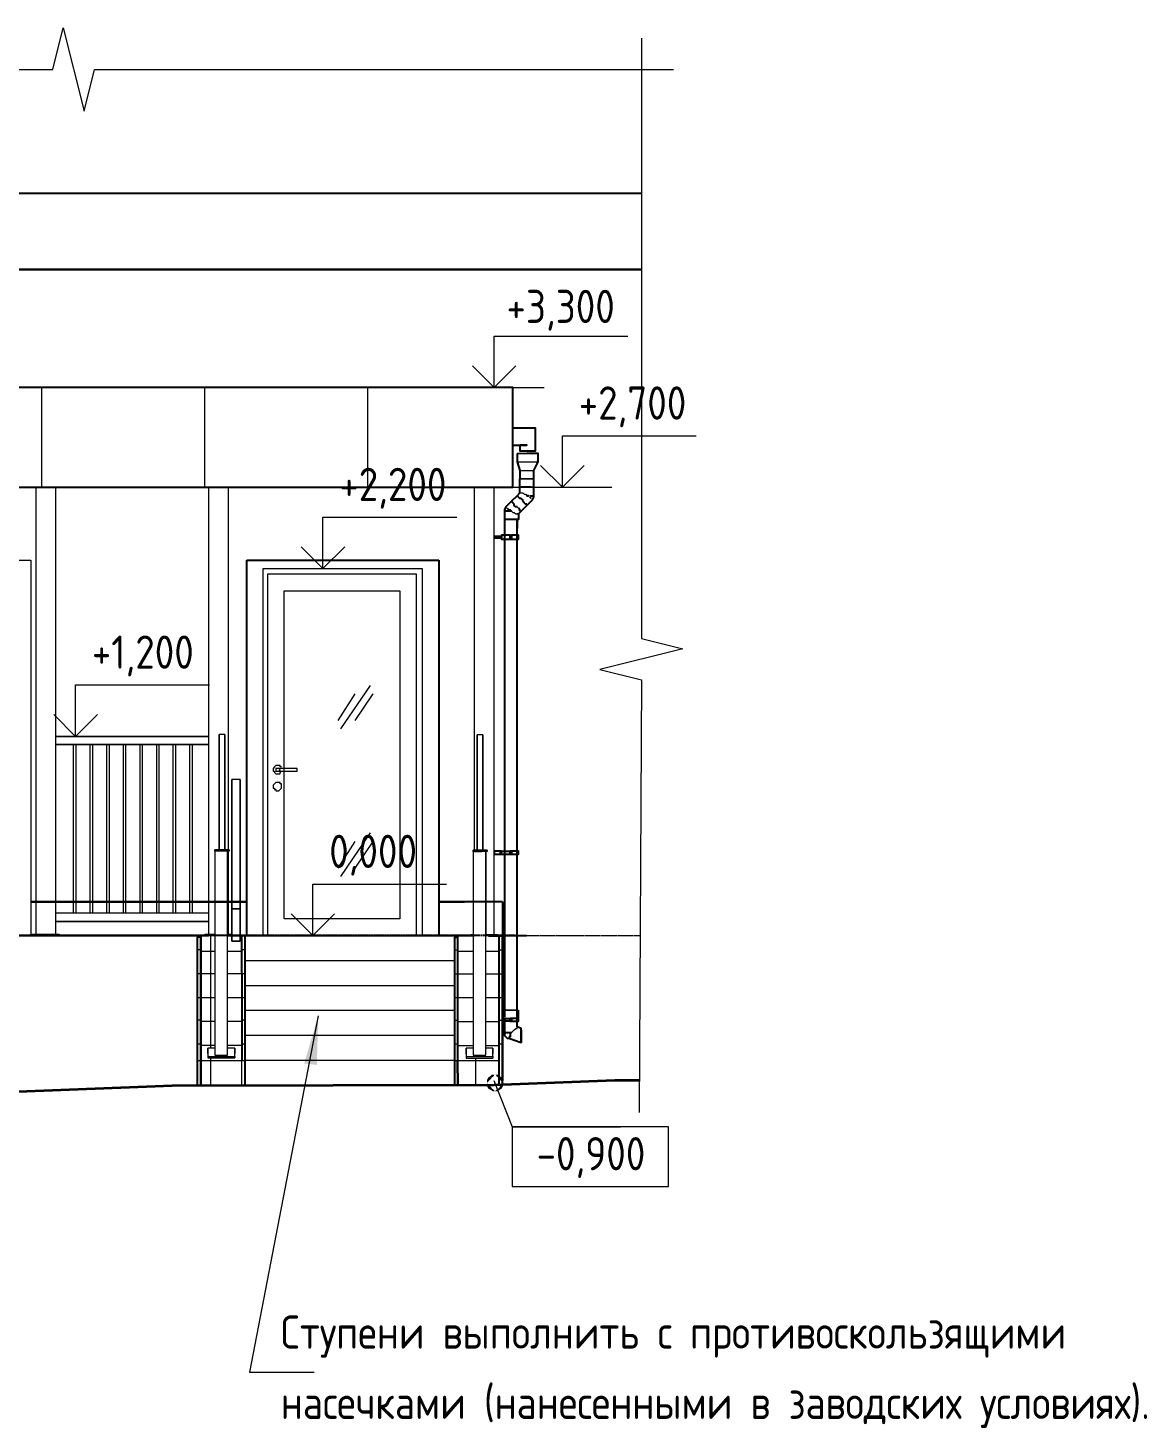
# Model space of a CAD drawing. Header units: millimetres. Extents: x 504091 to 2165846, y 135022 to 442887.
# Drawn here: x 894449 to 901186, y 312610 to 321042 of the extents above; entities that cross this region are included whole.
import ezdxf

# ---------------------------------------------------------------- set-up
doc = ezdxf.new("R2010")
doc.units = ezdxf.units.MM
doc.linetypes.add('PDF_IMPORT', pattern=[1, 0.8, -0.2])
doc.layers.add('+АР_Вспомогательная', color=7, linetype='Continuous', lineweight=9)
for name, color, linetype in [('PDF _PDF _Геометрия', 7, 'Continuous'), ('PDF _Аннотация', 7, 'Continuous'), ('PDF _Витраж', 7, 'Continuous'), ('PDF _Двери', 7, 'Continuous'), ('PDF _Текст', 7, 'Continuous')]:
    doc.layers.add(name, color=color, linetype=linetype)
doc.layers.add('PDF _PDF _Сплошная заливка', color=7, linetype='Continuous', true_color=0xb4bbbe)
doc.layers.add('PDF _Ограждение', color=7, linetype='Continuous', true_color=0x7f7f7f)
doc.styles.add('GOST Common_6', font='GOST_Common.ttf', dxfattribs={"width": 0.9, "height": 200})

msp = doc.modelspace()

# ---------------------------------------------------------------- hatches: boundary and pattern name
at = {"layer": 'PDF _PDF _Сплошная заливка', "transparency": 33554687}
h = msp.add_hatch(color=7, dxfattribs=at)
h.paths.add_polyline_path([(897237.5899, 314662.3646), (897212.1943, 314687.7603), (897212.1943, 314670.8299), (897216.4269, 314662.3646), (897220.6595, 314653.8994), (897237.5899, 314645.4342), (897241.8225, 314641.2016), (897250.2877, 314636.969), (897258.753, 314636.969), (897258.753, 314641.2016), (897254.5203, 314645.4342), (897250.2877, 314649.6668), (897241.8225, 314653.8994)])
h.paths.add_polyline_path([(897258.753, 314738.5516), (897241.8225, 314738.5516), (897237.5899, 314734.3189), (897229.1247, 314725.8537), (897220.6595, 314721.6211), (897216.4269, 314713.1559), (897212.1943, 314704.6907), (897212.1943, 314687.7603), (897237.5899, 314713.1559), (897241.8225, 314721.6211), (897250.2877, 314725.8537), (897254.5203, 314734.3189)])
h.paths.add_polyline_path([(897279.916, 314738.5516), (897262.9856, 314738.5516), (897267.2182, 314734.3189), (897271.4508, 314725.8537), (897279.916, 314721.6211), (897288.3812, 314713.1559), (897292.6138, 314704.6907), (897301.079, 314696.2255), (897313.7768, 314687.7603), (897309.5442, 314696.2255), (897309.5442, 314704.6907), (897305.3116, 314713.1559), (897301.079, 314721.6211), (897292.6138, 314725.8537), (897288.3812, 314734.3189)])
h.paths.add_polyline_path([(897262.9856, 314641.2016), (897262.9856, 314636.969), (897271.4508, 314636.969), (897288.3812, 314645.4342), (897292.6138, 314649.6668), (897301.079, 314653.8994), (897305.3116, 314662.3646), (897309.5442, 314670.8299), (897309.5442, 314679.2951), (897313.7768, 314687.7603), (897301.079, 314679.2951), (897292.6138, 314670.8299), (897288.3812, 314662.3646), (897279.916, 314653.8994), (897271.4508, 314649.6668), (897267.2182, 314645.4342)])

# ---------------------------------------------------------------- linework, layer by layer
at = {"layer": '+АР_Вспомогательная', "color": 7, "linetype": 'Continuous', "ltscale": 50}
for points in [[(890860.8026, 320792.1148), (894598.5999, 320792.1148), (894661.0999, 321042.1148), (894786.0999, 320542.1148), (894848.5999, 320792.1148), (898336.2131, 320792.1148)], [(898141.7907, 320981.1716), (898141.7907, 317365.338), (898391.7907, 317302.838), (897891.7907, 317177.838), (898141.7907, 317115.338), (898129.0207, 314509.0269)]]:
    msp.add_lwpolyline(points, dxfattribs=at)
at = {"layer": 'PDF _PDF _Геометрия', "lineweight": 25}
for p, q in [((898141.7907, 319588.0785), (891341.5697, 319588.0785)), ((895765.4305, 315575.5679), (895765.4305, 317836.2046)), ((895765.4305, 317836.2046), (896921.9995, 317836.2046)), ((896921.9995, 317836.2046), (896921.9995, 315575.5679)), ((895765.4305, 315778.733), (894465.4305, 315778.733)), ((894465.4305, 315778.733), (895765.4305, 315778.733)), ((896921.9995, 315778.733), (897076.7509, 315778.733)), ((897305.4305, 315778.733), (896921.9995, 315778.733)), ((897305.4305, 315778.733), (897306.4363, 315574.6112)), ((891691.713, 315575.5679), (895536.0823, 315575.5679)), ((895442.965, 315575.5679), (891691.713, 315575.5679)), ((895583.0567, 315575.5679), (895489.9394, 315575.5679)), ((895489.9394, 315575.5679), (895490.0402, 314672.0954)), ((895489.9394, 314822.1641), (895489.9394, 315575.5679)), ((895679.9909, 315575.5679), (895815.4343, 315575.5679)), ((895739.2474, 315575.5679), (895730.7822, 315575.5679)), ((895730.7822, 315575.5679), (897136.0074, 315575.5679)), ((895756.2736, 314673.258), (895756.1778, 315575.5679)), ((896814.3293, 315575.5679), (897034.4248, 315575.5679)), ((897136.0074, 315575.5679), (897034.4248, 315575.5679)), ((897034.4248, 315575.5679), (897034.4248, 315186.1682)), ((897306.4363, 315574.6112), (897221.7841, 315574.6112)), ((897221.7841, 315574.6112), (897306.4363, 315574.6112)), ((897306.4363, 315574.6112), (897272.5754, 315574.6112)), ((897286.4363, 314821.2073), (897286.4363, 315574.6112)), ((897450.3449, 315574.6112), (897306.4363, 315574.6112)), ((897306.4363, 315574.6112), (897306.4363, 314821.2073)), ((897306.4363, 314821.2073), (897306.4363, 315574.6112)), ((895490.0402, 314672.0954), (895489.9394, 314822.1641)), ((897286.4363, 314676.6031), (897286.4363, 314821.2073)), ((897306.4363, 314821.2073), (897306.4363, 314702.6944)), ((897306.4363, 314678.3013), (897306.4363, 314821.2073))]:
    msp.add_line(p, q, dxfattribs=at)
at = {"layer": 'PDF _PDF _Геометрия', "lineweight": 9}
for p, q in [((895650.7784, 314856.0249), (895650.7784, 316083.4807)), ((895650.7784, 316083.4807), (895650.7784, 315584.0331)), ((897204.8537, 314855.0687), (897204.8537, 316082.5245)), ((897204.8537, 316082.5245), (897204.8537, 315583.0769)), ((895535.4305, 315710.2201), (894615.4305, 315710.2201)), ((894615.4305, 315660.2201), (895535.4305, 315660.2201)), ((895535.4305, 315660.2201), (894615.4305, 315660.2201)), ((895650.7784, 315584.0331), (895675.4305, 315584.0331)), ((897204.8537, 315583.0769), (897264.1102, 315583.0769)), ((897264.1102, 315583.0769), (897275.4305, 315583.0769)), ((897275.4305, 315574.6117), (897275.4305, 315583.0769)), ((895756.1778, 315425.5679), (897018.8956, 315425.5679)), ((895756.1778, 315275.5679), (897018.8956, 315275.5679)), ((895756.1778, 315125.5679), (897018.8956, 315125.5679)), ((895756.1778, 314975.5679), (897018.8956, 314975.5679)), ((895532.2655, 314839.0945), (895693.1045, 314839.0945)), ((895574.5915, 314856.0249), (895650.7784, 314856.0249)), ((895756.1778, 314825.5679), (897018.8956, 314825.5679)), ((897086.3407, 314838.1383), (897247.1798, 314838.1383)), ((897128.6668, 314855.0687), (897204.8537, 314855.0687)), ((895756.1778, 314675.5679), (897254.7618, 314675.5679))]:
    msp.add_line(p, q, dxfattribs=at)
at = {"layer": 'PDF _PDF _Геометрия', "lineweight": 25}
for points in [[(898141.7907, 320045.1999), (891239.9872, 320045.1999)], [(891358.5001, 315575.5679), (891333.1045, 315575.5679), (891324.6393, 315575.5679), (891231.5219, 315575.5679), (891392.361, 315575.5679), (891400.8262, 315575.5679), (891333.1045, 315575.5679), (891333.1045, 319588.0785), (891231.5219, 319588.0785), (891282.3132, 319588.0785), (891333.1045, 319588.0785), (898141.7907, 319588.0785)], [(897410.3334, 318496.0661), (897418.7987, 318496.0661), (897427.2639, 318496.0661), (897444.1943, 318496.0661), (897452.6595, 318496.0661), (897469.5899, 318496.0661), (897478.0551, 318496.0661), (897486.5203, 318496.0661), (897494.9856, 318496.0661), (897503.4508, 318496.0661), (897503.4508, 318631.5095), (897494.9856, 318631.5095), (897478.0551, 318631.5095), (897469.5899, 318631.5095), (897452.6595, 318631.5095), (897368.0074, 318631.5095)], [(897368.0074, 318529.927), (897452.6595, 318529.927), (897444.1943, 318529.927), (897427.2639, 318529.927), (897418.7987, 318529.927), (897410.3334, 318529.927), (897410.3334, 318496.0661), (897418.7987, 318496.0661), (897435.7291, 318496.0661), (897444.1943, 318496.0661), (897452.6595, 318496.0661), (897469.5899, 318496.0661), (897478.0551, 318496.0661), (897494.9856, 318496.0661), (897503.4508, 318496.0661)], [(897393.6987, 318479.1357), (897393.6987, 318428.3444), (897410.6291, 318377.5531), (897410.6291, 318326.7619)], [(897495.2812, 318326.7619), (897495.2812, 318377.5531), (897520.6769, 318428.3444), (897520.6769, 318479.1357), (897512.2117, 318479.1357), (897495.2812, 318479.1357), (897486.816, 318479.1357), (897469.8856, 318479.1357), (897452.9552, 318479.1357)], [(897393.6987, 318157.4576), (897385.2335, 318157.4576), (897376.7683, 318165.9228), (897376.7683, 318174.3881), (897368.3031, 318182.8533), (897359.8378, 318191.3185), (897393.6987, 318225.1793), (897410.6291, 318242.1097), (897410.6291, 318275.9706), (897410.6291, 318326.7619)], [(897419.0943, 318132.062), (897452.9552, 318165.9228), (897486.816, 318199.7837), (897495.2812, 318216.7141), (897495.2812, 318225.1793), (897495.2812, 318275.9706), (897495.2812, 318326.7619)], [(897478.3508, 318275.9706), (897469.8856, 318275.9706), (897452.9552, 318275.9706), (897444.49, 318275.9706), (897436.0248, 318275.9706), (897427.5595, 318275.9706), (897419.0943, 318275.9706)], [(897452.9552, 318174.3881), (897444.49, 318174.3881), (897436.0248, 318182.8533), (897427.5595, 318191.3185), (897427.5595, 318199.7837), (897419.0943, 318208.2489), (897410.6291, 318208.2489), (897402.1639, 318216.7141), (897393.6987, 318225.1793), (897359.8378, 318191.3185), (897325.977, 318157.4576), (897317.5118, 318140.5272), (897317.5118, 318132.062), (897317.5118, 318081.2707), (897317.5118, 318030.4794)], [(897452.9552, 318165.9228), (897419.0943, 318132.062), (897402.1639, 318115.1316), (897402.1639, 318081.2707), (897393.6987, 318081.2707), (897385.2335, 318081.2707), (897376.7683, 318081.2707), (897368.3031, 318081.2707), (897359.8378, 318081.2707), (897342.9074, 318081.2707), (897334.4422, 318081.2707), (897325.977, 318081.2707), (897317.5118, 318081.2707), (897317.5118, 315084.5856)], [(897469.8856, 318225.1793), (897478.3508, 318225.1793), (897486.816, 318225.1793)], [(897478.3508, 318208.2489), (897469.8856, 318216.7141)], [(897334.4422, 318148.9924), (897342.9074, 318140.5272), (897351.3726, 318140.5272), (897359.8378, 318132.062), (897342.9074, 318132.062), (897334.4422, 318132.062), (897325.977, 318132.062)], [(897393.6987, 315084.5856), (897393.6987, 318081.2707), (897393.6987, 318030.4794)], [(897410.6291, 318132.062), (897410.6291, 318140.5272), (897402.1639, 318148.9924)], [(897351.3726, 317988.1534), (897342.9074, 317988.1534), (897334.4422, 317988.1534), (897325.977, 317988.1534), (897317.5118, 317988.1534), (897300.5814, 317988.1534), (897300.5814, 317962.7577), (897317.5118, 317962.7577), (897325.977, 317962.7577), (897334.4422, 317962.7577), (897342.9074, 317962.7577), (897351.3726, 317962.7577), (897359.8378, 317962.7577), (897368.3031, 317962.7577), (897376.7683, 317962.7577), (897385.2335, 317962.7577), (897393.6987, 317962.7577), (897402.1639, 317962.7577), (897402.1639, 317988.1534), (897393.6987, 317988.1534), (897385.2335, 317988.1534), (897376.7683, 317988.1534), (897368.3031, 317988.1534), (897359.8378, 317988.1534)], [(897351.3726, 317971.223), (897351.3726, 317979.6882), (897351.3726, 317962.7577), (897351.3726, 317988.1534), (897359.8378, 317988.1534), (897359.8378, 317962.7577), (897359.8378, 317979.6882), (897359.8378, 317971.223)], [(897300.5814, 317971.223), (897292.1161, 317971.223), (897292.1161, 317979.6882), (897300.5814, 317979.6882)], [(897300.5814, 316083.4807), (897255.4305, 316083.4807), (897255.4305, 316066.5502), (897300.5814, 316066.5502), (897317.5118, 316066.5502), (897325.977, 316066.5502), (897334.4422, 316066.5502), (897342.9074, 316066.5502), (897351.3726, 316066.5502)], [(897300.5814, 316075.0155), (897300.5814, 316083.4807), (897292.1161, 316083.4807), (897292.1161, 316075.0155), (897292.1161, 316066.5502), (897300.5814, 316066.5502), (897300.5814, 316083.4807), (897317.5118, 316083.4807), (897325.977, 316083.4807), (897334.4422, 316083.4807), (897342.9074, 316083.4807), (897351.3726, 316083.4807)], [(897359.8378, 316083.4807), (897359.8378, 316066.5502), (897359.8378, 316083.4807), (897351.3726, 316083.4807), (897351.3726, 316066.5502), (897351.3726, 316083.4807), (897351.3726, 316075.0155), (897351.3726, 316066.5502), (897359.8378, 316066.5502), (897368.3031, 316066.5502), (897376.7683, 316066.5502), (897385.2335, 316066.5502), (897393.6987, 316066.5502), (897402.1639, 316066.5502), (897402.1639, 316083.4807), (897393.6987, 316083.4807), (897385.2335, 316083.4807), (897376.7683, 316083.4807), (897368.3031, 316083.4807), (897359.8378, 316083.4807), (897359.8378, 316075.0155), (897359.8378, 316066.5502)], [(894190.1136, 315575.5679), (895485.291, 315575.5679)], [(895468.7524, 314672.0024), (895468.3606, 315566.9918), (895489.9394, 315567.1027), (895489.9394, 314822.1641), (895490.0402, 314672.0954)], [(895650.7784, 315575.5679), (895676.1741, 315575.5679), (895650.7784, 315575.5679)], [(895735.0148, 315575.5679), (895735.4305, 315126.9117), (895735.4305, 314974.5379), (895735.4305, 314822.1641)], [(897018.619, 314675.5679), (897018.619, 314821.2079), (897018.619, 315566.1465), (897035.5495, 315566.1465), (897035.5495, 314821.2079), (897035.8685, 314675.0901), (897035.5495, 314821.2079)], [(897309.0466, 315126.9117), (897309.0466, 315076.1204)], [(897419.0943, 315008.3987), (897419.0943, 314999.9335), (897419.0943, 314991.4683), (897419.0943, 314983.0031), (897419.0943, 314974.5379), (897419.0943, 314966.0727), (897419.0943, 314957.6075), (897419.0943, 314949.1422), (897419.0943, 314940.677), (897419.0943, 314932.2118), (897419.0943, 314940.677), (897419.0943, 314949.1422), (897419.0943, 314957.6075), (897419.0943, 314966.0727), (897419.0943, 314974.5379), (897419.0943, 314983.0031), (897419.0943, 314991.4683), (897419.0943, 314999.9335), (897419.0943, 315008.3987), (897419.0943, 315016.8639), (897393.6987, 315025.3291), (897393.6987, 315076.1204), (897385.2335, 315076.1204), (897376.7683, 315076.1204), (897368.3031, 315076.1204), (897359.8378, 315076.1204), (897351.3726, 315076.1204), (897351.3726, 315059.19), (897359.8378, 315059.19), (897368.3031, 315059.19), (897376.7683, 315059.19), (897385.2335, 315059.19), (897393.6987, 315059.19), (897402.1639, 315059.19), (897402.1639, 315076.1204), (897402.1639, 315126.9117)], [(897305.4305, 315076.1204), (897317.5118, 315076.1204), (897325.977, 315076.1204), (897334.4422, 315076.1204), (897342.9074, 315076.1204), (897351.3726, 315076.1204)], [(897351.3726, 315067.6552), (897351.3726, 315076.1204), (897351.3726, 315059.19), (897342.9074, 315059.19), (897334.4422, 315059.19), (897325.977, 315059.19), (897317.5118, 315059.19), (897305.4305, 315059.19)], [(897317.5118, 315076.1204), (897317.5118, 314991.4683), (897317.5118, 314974.5379), (897334.4422, 314957.6075), (897342.9074, 314957.6075), (897419.0943, 314932.2118)], [(897359.8378, 315076.1204), (897359.8378, 315059.19), (897359.8378, 315076.1204)], [(897359.8378, 315076.1204), (897359.8378, 315067.6552)], [(897325.977, 314991.4683), (897334.4422, 314991.4683), (897342.9074, 314991.4683), (897359.8378, 314991.4683), (897351.3726, 314983.0031), (897351.3726, 314974.5379), (897351.3726, 314966.0727), (897342.9074, 314966.0727)]]:
    msp.add_lwpolyline(points, dxfattribs=at)
at = {"layer": 'PDF _PDF _Геометрия', "lineweight": 18}
for points in [[(891282.3132, 319588.0785), (891282.3132, 320045.1999), (898141.7907, 320045.1999)], [(897368.0074, 318631.5095), (897452.6595, 318631.5095), (897469.5899, 318631.5095), (897478.0551, 318631.5095), (897494.9856, 318631.5095), (897503.4508, 318631.5095)], [(897410.3334, 318529.927), (897368.0074, 318529.927)], [(897478.3508, 318326.7619), (897486.816, 318326.7619), (897478.3508, 318326.7619)], [(897495.2812, 318275.9706), (897486.816, 318275.9706), (897478.3508, 318275.9706), (897469.8856, 318275.9706), (897452.9552, 318275.9706), (897444.49, 318275.9706), (897436.0248, 318275.9706), (897427.5595, 318275.9706), (897419.0943, 318275.9706), (897410.6291, 318275.9706)], [(897410.6291, 318242.1097), (897419.0943, 318242.1097), (897427.5595, 318242.1097), (897436.0248, 318233.6445), (897444.49, 318233.6445), (897452.9552, 318225.1793), (897461.4204, 318225.1793), (897452.9552, 318225.1793)], [(897419.0943, 318132.062), (897410.6291, 318132.062), (897410.6291, 318140.5272), (897402.1639, 318148.9924), (897393.6987, 318157.4576), (897385.2335, 318157.4576), (897376.7683, 318165.9228), (897376.7683, 318174.3881), (897368.3031, 318182.8533), (897359.8378, 318191.3185)], [(897393.6987, 318225.1793), (897402.1639, 318216.7141), (897410.6291, 318208.2489), (897419.0943, 318208.2489), (897427.5595, 318199.7837), (897427.5595, 318191.3185), (897436.0248, 318182.8533), (897444.49, 318174.3881), (897452.9552, 318174.3881), (897452.9552, 318165.9228)], [(897486.816, 318225.1793), (897478.3508, 318225.1793), (897469.8856, 318225.1793)], [(897469.8856, 318216.7141), (897478.3508, 318208.2489)], [(897325.977, 318132.062), (897334.4422, 318132.062), (897342.9074, 318132.062), (897359.8378, 318132.062)], [(897334.4422, 318148.9924), (897342.9074, 318140.5272), (897351.3726, 318140.5272), (897359.8378, 318132.062), (897368.3031, 318123.5968), (897376.7683, 318123.5968), (897385.2335, 318115.1316), (897393.6987, 318115.1316), (897402.1639, 318115.1316), (897393.6987, 318115.1316)], [(897393.6987, 318081.2707), (897402.1639, 318081.2707)], [(897292.1161, 317971.223), (897300.5814, 317971.223), (897300.5814, 317979.6882), (897300.5814, 317962.7577), (897317.5118, 317962.7577), (897317.5118, 317988.1534), (897300.5814, 317988.1534)], [(897292.1161, 317979.6882), (897300.5814, 317979.6882), (897292.1161, 317979.6882), (897292.1161, 317971.223), (897300.5814, 317971.223)], [(897351.3726, 317979.6882), (897351.3726, 317971.223)], [(897359.8378, 317971.223), (897359.8378, 317979.6882)], [(897255.4305, 316083.4807), (897255.4305, 316066.5502)], [(897300.5814, 316083.4807), (897292.1161, 316083.4807), (897300.5814, 316083.4807), (897300.5814, 316066.5502), (897317.5118, 316066.5502), (897317.5118, 316083.4807), (897300.5814, 316083.4807), (897300.5814, 316075.0155), (897292.1161, 316075.0155), (897300.5814, 316075.0155)], [(897292.1161, 316083.4807), (897292.1161, 316075.0155), (897292.1161, 316066.5502)], [(897351.3726, 316083.4807), (897351.3726, 316075.0155), (897351.3726, 316066.5502)], [(897359.8378, 316066.5502), (897359.8378, 316075.0155), (897359.8378, 316083.4807)], [(891417.7566, 315575.5679), (891680.1782, 315575.5679), (891697.1086, 315575.5679), (895442.965, 315575.5679)], [(895468.3606, 315566.9918), (895468.7524, 314672.0024)], [(895490.0402, 314672.0954), (895489.9394, 315567.1027)], [(895735.4305, 315423.1941), (895735.4305, 315567.1027)], [(897018.619, 315566.1465), (897018.619, 315422.2379)], [(897309.0466, 315126.9117), (897317.5118, 315126.9117), (897325.977, 315126.9117), (897334.4422, 315126.9117), (897342.9074, 315126.9117), (897359.8378, 315126.9117), (897368.3031, 315126.9117), (897376.7683, 315126.9117), (897385.2335, 315126.9117), (897393.6987, 315126.9117), (897385.2335, 315126.9117), (897376.7683, 315126.9117), (897368.3031, 315126.9117), (897359.8378, 315126.9117), (897342.9074, 315126.9117), (897334.4422, 315126.9117), (897325.977, 315126.9117), (897317.5118, 315126.9117)], [(897393.6987, 315126.9117), (897402.1639, 315126.9117)], [(897309.0466, 315076.1204), (897305.4305, 315076.1204)], [(897305.4305, 315059.19), (897317.5118, 315059.19)], [(897308.7509, 315076.1204), (897308.7509, 315067.6552)], [(897351.3726, 315067.6552), (897351.3726, 315076.1204), (897342.9074, 315076.1204), (897334.4422, 315076.1204), (897325.977, 315076.1204), (897317.5118, 315076.1204), (897317.5118, 315059.19), (897325.977, 315059.19)], [(897393.6987, 315076.1204), (897385.2335, 315076.1204), (897376.7683, 315076.1204), (897368.3031, 315076.1204), (897359.8378, 315076.1204), (897359.8378, 315067.6552)], [(897325.977, 314991.4683), (897334.4422, 314991.4683), (897342.9074, 314991.4683), (897359.8378, 314991.4683), (897368.3031, 314999.9335), (897376.7683, 315008.3987), (897385.2335, 315016.8639), (897393.6987, 315016.8639), (897393.6987, 315025.3291)], [(897342.9074, 314966.0727), (897351.3726, 314966.0727), (897351.3726, 314974.5379), (897351.3726, 314983.0031), (897359.8378, 314991.4683)], [(897419.0943, 315016.8639), (897419.0943, 315008.3987), (897419.0943, 314999.9335), (897419.0943, 314991.4683), (897419.0943, 314983.0031), (897419.0943, 314974.5379), (897419.0943, 314983.0031), (897419.0943, 314991.4683), (897419.0943, 314999.9335), (897419.0943, 315008.3987)], [(895489.9394, 314822.1641), (895468.3606, 314822.1641)], [(895735.4305, 314822.1641), (895718.5001, 314822.1641), (895473.009, 314822.1641)], [(895756.1778, 314822.1641), (895734.599, 314822.1641)], [(897286.4363, 314821.2079), (897035.5495, 314821.2079), (897018.619, 314821.2079)], [(897306.4363, 314821.2079), (897305.4305, 314821.2079)], [(897254.5203, 314703.6511), (897364.5681, 314424.2991), (898016.3894, 314424.2991)]]:
    msp.add_lwpolyline(points, dxfattribs=at)
at = {"layer": 'PDF _PDF _Геометрия', "lineweight": 25}
for points in [[(891750.5479, 318877.0007), (891657.4305, 318877.0007), (891657.4305, 318275.9706), (891750.5479, 318275.9706), (897368.0074, 318275.9706), (897368.0074, 318877.0007)], [(897452.9552, 318225.1793), (897461.4204, 318225.1793)], [(897300.5814, 317971.223), (897300.5814, 317979.6882), (897255.4305, 317979.6882), (897255.4305, 317971.223)]]:
    msp.add_lwpolyline(points, close=True, dxfattribs=at)
at = {"layer": 'PDF _PDF _Геометрия', "color": 250, "lineweight": 9, "true_color": 0x1e1e1e}
for points in [[(894531.3701, 318275.9706), (894531.3701, 318877.0007)], [(895513.3347, 318275.9706), (895513.3347, 318877.0007)], [(896495.2993, 318275.9706), (896495.2993, 318877.0007)]]:
    msp.add_lwpolyline(points, dxfattribs=at)
at = {"layer": 'PDF _PDF _Геометрия', "lineweight": 18}
for points in [[(897452.6595, 318496.0661), (897444.1943, 318496.0661), (897427.2639, 318496.0661), (897418.7987, 318496.0661), (897410.3334, 318496.0661), (897418.7987, 318496.0661), (897435.7291, 318496.0661), (897444.1943, 318496.0661), (897452.6595, 318496.0661), (897469.5899, 318496.0661), (897478.0551, 318496.0661), (897494.9856, 318496.0661), (897503.4508, 318496.0661), (897494.9856, 318496.0661), (897486.5203, 318496.0661), (897478.0551, 318496.0661), (897469.5899, 318496.0661)], [(897419.0943, 318326.7619), (897427.5595, 318326.7619), (897436.0248, 318326.7619), (897444.49, 318326.7619), (897452.9552, 318326.7619), (897469.8856, 318326.7619), (897478.3508, 318326.7619), (897486.816, 318326.7619), (897478.3508, 318326.7619), (897469.8856, 318326.7619), (897452.9552, 318326.7619), (897444.49, 318326.7619), (897436.0248, 318326.7619), (897427.5595, 318326.7619)], [(897419.0943, 318326.7619), (897427.5595, 318326.7619), (897436.0248, 318326.7619), (897444.49, 318326.7619), (897452.9552, 318326.7619), (897469.8856, 318326.7619), (897478.3508, 318326.7619), (897486.816, 318326.7619), (897495.2812, 318326.7619), (897486.816, 318326.7619), (897478.3508, 318326.7619), (897469.8856, 318326.7619), (897452.9552, 318326.7619), (897444.49, 318326.7619), (897436.0248, 318326.7619), (897427.5595, 318326.7619)], [(897419.0943, 314932.2118), (897419.0943, 314940.677), (897419.0943, 314949.1422), (897419.0943, 314957.6075), (897419.0943, 314966.0727), (897419.0943, 314974.5379), (897419.0943, 314966.0727), (897419.0943, 314957.6075), (897419.0943, 314949.1422), (897419.0943, 314940.677)], [(897364.5681, 314424.2991), (897364.5681, 314064.1075), (898304.7292, 314064.1075), (898304.7292, 314424.2991)]]:
    msp.add_lwpolyline(points, close=True, dxfattribs=at)
at = {"layer": 'PDF _PDF _Геометрия', "lineweight": 9}
for points in [[(897452.9552, 318479.1357), (897436.0248, 318479.1357), (897419.0943, 318479.1357), (897410.6291, 318479.1357), (897402.1639, 318479.1357), (897393.6987, 318479.1357), (897402.1639, 318479.1357), (897410.6291, 318479.1357), (897419.0943, 318479.1357), (897436.0248, 318479.1357), (897452.9552, 318479.1357), (897469.8856, 318479.1357), (897486.816, 318479.1357), (897495.2812, 318479.1357), (897512.2117, 318479.1357), (897503.7464, 318479.1357), (897495.2812, 318479.1357), (897486.816, 318479.1357), (897469.8856, 318479.1357), (897452.9552, 318479.1357), (897436.0248, 318479.1357), (897427.5595, 318479.1357), (897410.6291, 318479.1357), (897402.1639, 318479.1357), (897410.6291, 318479.1357), (897427.5595, 318479.1357), (897436.0248, 318479.1357), (897452.9552, 318479.1357), (897469.8856, 318479.1357), (897486.816, 318479.1357), (897495.2812, 318479.1357), (897503.7464, 318479.1357), (897512.2117, 318479.1357)], [(897393.6987, 318428.3444), (897402.1639, 318428.3444), (897410.6291, 318428.3444), (897419.0943, 318428.3444), (897436.0248, 318428.3444), (897444.49, 318428.3444), (897452.9552, 318428.3444), (897461.4204, 318428.3444), (897478.3508, 318428.3444), (897486.816, 318428.3444), (897495.2812, 318428.3444), (897503.7464, 318428.3444), (897512.2117, 318428.3444), (897520.6769, 318428.3444), (897512.2117, 318428.3444)], [(897410.6291, 318377.5531), (897419.0943, 318377.5531), (897427.5595, 318377.5531), (897436.0248, 318377.5531), (897444.49, 318377.5531), (897452.9552, 318377.5531), (897461.4204, 318377.5531), (897469.8856, 318377.5531), (897478.3508, 318377.5531), (897486.816, 318377.5531), (897495.2812, 318377.5531)], [(894495.4305, 318275.9706), (894495.4305, 315584.0331)], [(894615.4305, 315584.0331), (894615.4305, 318275.9706)], [(895535.4305, 318275.9706), (895535.4305, 315584.0331)], [(895655.4305, 316091.9459), (895655.4305, 318275.9706)], [(897135.4305, 318275.9706), (897135.4305, 316090.9897)], [(897255.4305, 315583.0764), (897255.4305, 318275.9706)], [(895865.4305, 315575.5679), (895865.4305, 317785.8162), (896821.9995, 317785.8162), (896821.9995, 315575.5679)], [(896508.7867, 317082.3757), (896331.0172, 316819.9541)], [(896415.6693, 317031.5844), (896314.0868, 316870.7454)], [(896525.7171, 317031.5844), (896415.6693, 316870.7454)], [(894615.4305, 316775.5679), (895535.4305, 316775.5679), (894615.4305, 316775.5679)], [(894615.4305, 316725.5679), (895535.4305, 316725.5679), (894615.4305, 316725.5679)], [(895633.848, 316786.0933), (895599.9872, 316786.0933)], [(897187.9233, 316785.1371), (897154.0624, 316785.1371)], [(895975.4783, 316591.3934), (895967.0131, 316591.3934), (895967.0131, 316599.8586), (895958.5479, 316599.8586), (895950.0827, 316599.8586), (895941.6175, 316599.8586), (895933.1522, 316591.3934), (895924.687, 316582.9282), (895924.687, 316574.463), (895924.687, 316565.9978), (895933.1522, 316565.9978), (895933.1522, 316557.5325), (895941.6175, 316549.0673), (895950.0827, 316549.0673), (895958.5479, 316549.0673), (895967.0131, 316549.0673), (895967.0131, 316557.5325), (895975.4783, 316565.9978)], [(895950.0827, 316565.9978), (895958.5479, 316565.9978), (895975.4783, 316565.9978), (896068.5956, 316565.9978), (896068.5956, 316574.463), (896068.5956, 316582.9282), (895975.4783, 316582.9282), (895958.5479, 316582.9282), (895950.0827, 316582.9282)], [(896068.5956, 316582.9282), (896068.5956, 316582.9282)], [(895676.1741, 316472.8804), (895676.1741, 315685.6157), (895676.1741, 315677.1505), (895676.1741, 315660.2201), (895676.1741, 315651.7548), (895676.1741, 315634.8244), (895676.1741, 315626.3592), (895676.1741, 315609.4288), (895676.1741, 315600.9636), (895676.1741, 315592.4984), (895676.1741, 315541.7071), (895726.9653, 315541.7071), (895676.1741, 315541.7071), (895676.1741, 315550.1723), (895676.1741, 315567.1027), (895676.1741, 315592.4984), (895676.1741, 315609.4288), (895676.1741, 315634.8244), (895676.1741, 315660.2201), (895676.1741, 315685.6157), (895676.1741, 315711.0113), (895676.1741, 315727.9418), (895676.1741, 315736.407), (895726.9653, 315736.407), (895726.9653, 316515.2065), (895726.9653, 316506.7413), (895726.9653, 316489.8108), (895726.9653, 316472.8804), (895726.9653, 316447.4848), (895726.9653, 316422.0891), (895726.9653, 316396.6935), (895726.9653, 316371.2979), (895726.9653, 316345.9022), (895726.9653, 316328.9718), (895726.9653, 316320.5066), (895726.9653, 316371.2979), (895726.9653, 316379.7631), (895726.9653, 316396.6935), (895726.9653, 316405.1587), (895726.9653, 316422.0891), (895726.9653, 316430.5544), (895726.9653, 316447.4848), (895726.9653, 316455.95), (895726.9653, 316464.4152)], [(895726.9653, 316472.8804), (895726.9653, 315685.6157), (895726.9653, 315677.1505), (895726.9653, 315660.2201), (895726.9653, 315651.7548), (895726.9653, 315634.8244), (895726.9653, 315626.3592), (895726.9653, 315609.4288), (895726.9653, 315600.9636), (895726.9653, 315592.4984), (895726.9653, 315541.7071), (895726.9653, 315550.1723), (895726.9653, 315567.1027), (895726.9653, 315592.4984), (895726.9653, 315609.4288), (895726.9653, 315634.8244), (895726.9653, 315660.2201), (895726.9653, 315685.6157), (895726.9653, 315711.0113), (895726.9653, 315727.9418), (895726.9653, 315736.407), (895676.1741, 315736.407), (895676.1741, 316515.2065), (895676.1741, 316506.7413), (895676.1741, 316489.8108), (895676.1741, 316472.8804), (895676.1741, 316447.4848), (895676.1741, 316422.0891), (895676.1741, 316396.6935), (895676.1741, 316371.2979), (895676.1741, 316345.9022), (895676.1741, 316328.9718), (895676.1741, 316320.5066), (895676.1741, 316371.2979), (895676.1741, 316379.7631), (895676.1741, 316396.6935), (895676.1741, 316405.1587), (895676.1741, 316422.0891), (895676.1741, 316430.5544), (895676.1741, 316447.4848), (895676.1741, 316455.95), (895676.1741, 316464.4152)], [(895726.9653, 316515.2065), (895676.1741, 316515.2065)], [(896415.6693, 316142.7371), (896314.0868, 315981.8981)], [(896508.7867, 316193.5284), (896331.0172, 315931.1068)], [(896525.7171, 316142.7371), (896415.6693, 315981.8981)], [(895659.2436, 316091.9459), (895574.5915, 316091.9459), (895659.2436, 316091.9459)], [(895659.2436, 316083.4807), (895659.2436, 316091.9459), (895659.2436, 316083.4807), (895574.5915, 316083.4807), (895574.5915, 316091.9459), (895574.5915, 316083.4807), (895574.5915, 314856.0249)], [(895655.4305, 315584.0331), (895655.4305, 316083.4807)], [(897213.3189, 316090.9897), (897128.6668, 316090.9897), (897213.3189, 316090.9897)], [(897213.3189, 316082.5245), (897213.3189, 316090.9897), (897213.3189, 316082.5245), (897128.6668, 316082.5245), (897128.6668, 316090.9897), (897128.6668, 316082.5245), (897128.6668, 314855.0687)], [(897128.6668, 316082.5245), (897128.6668, 315583.0769)], [(897137.132, 316082.5245), (897179.4581, 316082.5245)], [(894475.4305, 315584.0331), (894475.4305, 315575.5679), (894475.4305, 315584.0331), (894635.4305, 315584.0331), (894635.4305, 315575.5679), (894635.4305, 315584.0331)], [(895515.4305, 315584.0331), (895515.4305, 315575.5679), (895515.4305, 315584.0331), (895574.5915, 315584.0331)], [(895650.7784, 315584.0331), (895675.4305, 315584.0331), (895675.4305, 315575.5679), (895675.4305, 315584.0331)], [(895676.1741, 315541.7071), (895676.1741, 315541.7071)], [(897115.4305, 315583.0769), (897115.4305, 315575.5685), (897115.4305, 315583.0769), (897128.6668, 315583.0769)], [(896196.3688, 315093.0508), (895782.8423, 312946.5041), (896172.242, 312946.5041)], [(895574.5915, 314898.351), (895532.2655, 314898.351), (895532.2655, 314847.5597), (895693.1045, 314847.5597), (895693.1045, 314898.351), (895650.7784, 314898.351)], [(895532.2655, 314864.4901), (895532.2655, 314889.8858), (895532.2655, 314898.351)], [(895693.1045, 314898.351), (895693.1045, 314889.8858), (895693.1045, 314864.4901)], [(897128.6668, 314897.3948), (897086.3407, 314897.3948), (897086.3407, 314846.6035), (897247.1798, 314846.6035), (897247.1798, 314897.3948), (897204.8537, 314897.3948)], [(897086.3407, 314863.5339), (897086.3407, 314888.9296), (897086.3407, 314897.3948)], [(897247.1798, 314897.3948), (897247.1798, 314888.9296), (897247.1798, 314863.5339)], [(895532.2655, 314847.5597), (895532.2655, 314839.0945)], [(895549.8501, 314672.3566), (895549.1959, 314822.1641)], [(895693.1045, 314847.5597), (895693.1045, 314839.0945)], [(895735.5267, 314673.1674), (895735.4305, 314822.1641)], [(897086.3407, 314846.6035), (897086.3407, 314838.1383)], [(897145.9157, 314675.3303), (897145.5972, 314821.2079)], [(897247.1798, 314846.6035), (897247.1798, 314838.1383)]]:
    msp.add_lwpolyline(points, dxfattribs=at)
for points in [[(897495.2812, 318326.7619), (897486.816, 318326.7619), (897478.3508, 318326.7619), (897469.8856, 318326.7619), (897452.9552, 318326.7619), (897444.49, 318326.7619), (897436.0248, 318326.7619), (897419.0943, 318326.7619), (897410.6291, 318326.7619), (897419.0943, 318326.7619), (897436.0248, 318326.7619), (897444.49, 318326.7619), (897452.9552, 318326.7619), (897469.8856, 318326.7619), (897478.3508, 318326.7619), (897486.816, 318326.7619)], [(897419.0943, 318326.7619), (897427.5595, 318326.7619), (897436.0248, 318326.7619), (897444.49, 318326.7619), (897452.9552, 318326.7619), (897461.4204, 318326.7619), (897478.3508, 318326.7619), (897486.816, 318326.7619), (897478.3508, 318326.7619), (897461.4204, 318326.7619), (897452.9552, 318326.7619), (897444.49, 318326.7619), (897436.0248, 318326.7619), (897427.5595, 318326.7619)], [(895890.8262, 317752.1493), (895890.8262, 315575.5679), (895865.4305, 315575.5679), (895865.4305, 317785.8162), (896821.9995, 317785.8162), (896821.9995, 315575.5679), (896788.1387, 315575.5679), (896788.1387, 317752.1493)], [(895990.8262, 317652.1493), (896688.1387, 317652.1493), (896688.1387, 315675.5679), (895990.8262, 315675.5679)], [(895599.9872, 316091.9459), (895599.9872, 316786.0933), (895599.9872, 316735.302)], [(895633.848, 316091.9459), (895633.848, 316735.302), (895633.848, 316786.0933)], [(897154.0624, 316090.9897), (897154.0624, 316785.1371), (897154.0624, 316734.3458)], [(897187.9233, 316090.9897), (897187.9233, 316734.3458), (897187.9233, 316785.1371)], [(895967.0131, 316574.463), (895958.5479, 316582.9282), (895950.0827, 316582.9282), (895941.6175, 316582.9282), (895941.6175, 316574.463), (895941.6175, 316565.9978), (895950.0827, 316565.9978), (895958.5479, 316565.9978)], [(895924.687, 316472.8804), (895924.687, 316464.4152), (895933.1522, 316464.4152), (895933.1522, 316455.95), (895941.6175, 316455.95), (895941.6175, 316447.4848), (895950.0827, 316447.4848), (895958.5479, 316447.4848), (895967.0131, 316455.95), (895975.4783, 316464.4152), (895975.4783, 316472.8804), (895975.4783, 316481.3456), (895975.4783, 316489.8108), (895967.0131, 316489.8108), (895967.0131, 316498.2761), (895958.5479, 316498.2761), (895950.0827, 316498.2761), (895941.6175, 316498.2761), (895933.1522, 316489.8108), (895924.687, 316481.3456)]]:
    msp.add_lwpolyline(points, close=True, dxfattribs=at)
at = {"layer": 'PDF _PDF _Геометрия', "linetype": 'PDF_IMPORT', "lineweight": 25, "ltscale": 13.75786}
msp.add_lwpolyline([(897381.4985, 315575.5679), (897254.5203, 315575.5679), (892619.8167, 315575.5679)], dxfattribs=at)
at = {"layer": 'PDF _PDF _Геометрия', "color": 18, "lineweight": 9, "true_color": 0x060606}
for points in [[(895549.1959, 314898.351), (895549.1959, 315575.5679)], [(895468.3606, 315490.9158), (895489.9394, 315490.9158)], [(895489.9394, 315482.4506), (895574.5915, 315482.4506)], [(895650.7784, 315482.4506), (895735.4305, 315482.4506)], [(895734.599, 315490.9158), (895756.1778, 315490.9158)], [(897018.619, 315489.9596), (897035.5495, 315489.9596)], [(897035.5495, 315481.4944), (897128.6668, 315481.4944)], [(897204.8537, 315481.4944), (897286.4363, 315481.4944)], [(897286.4363, 315489.9596), (897303.3667, 315489.9596)], [(895468.3606, 315347.0072), (895489.9394, 315347.0072)], [(895489.9394, 315347.0072), (895574.5915, 315347.0072)], [(895650.7784, 315347.0072), (895735.4305, 315347.0072)], [(895734.599, 315347.0072), (895756.1778, 315347.0072)], [(897018.619, 315346.051), (897035.5495, 315346.051), (897128.6668, 315346.051)], [(897204.8537, 315346.051), (897305.4305, 315346.051)], [(897305.4305, 315346.051), (897306.4363, 315346.051)], [(895468.3606, 315203.0986), (895489.9394, 315203.0986)], [(895489.9394, 315203.0986), (895574.5915, 315203.0986)], [(895650.7784, 315203.0986), (895735.4305, 315203.0986)], [(895734.599, 315203.0986), (895756.1778, 315203.0986)], [(897018.619, 315202.1424), (897035.5495, 315202.1424), (897128.6668, 315202.1424)], [(897204.8537, 315202.1424), (897305.4305, 315202.1424)], [(897305.4305, 315202.1424), (897306.4363, 315202.1424)], [(895468.3606, 315067.6552), (895489.9394, 315067.6552)], [(895489.9394, 315059.19), (895574.5915, 315059.19)], [(895650.7784, 315059.19), (895735.4305, 315059.19)], [(895734.599, 315067.6552), (895756.1778, 315067.6552)], [(897018.619, 315066.699), (897035.5495, 315066.699)], [(897035.5495, 315058.2338), (897128.6668, 315058.2338)], [(897204.8537, 315058.2338), (897286.4363, 315058.2338)], [(897286.4363, 315066.699), (897303.3667, 315066.699)], [(897305.4305, 315058.2338), (897306.4363, 315058.2338)], [(895468.3606, 314923.7466), (895489.9394, 314923.7466)], [(895489.9394, 314915.2814), (895574.5915, 314915.2814)], [(895650.7784, 314915.2814), (895735.4305, 314915.2814)], [(895734.599, 314923.7466), (895756.1778, 314923.7466)], [(897018.619, 314922.7904), (897035.5495, 314922.7904)], [(897035.5495, 314914.3252), (897128.6668, 314914.3252)], [(897204.8537, 314914.3252), (897286.4363, 314914.3252)], [(897286.4363, 314922.7904), (897303.3667, 314922.7904)], [(897305.4305, 314914.3252), (897306.4363, 314914.3252)], [(895549.1959, 314822.1641), (895549.1959, 314839.0945)], [(897145.5972, 314821.2079), (897145.5972, 314838.1383)]]:
    msp.add_lwpolyline(points, dxfattribs=at)
at = {"layer": 'PDF _PDF _Геометрия', "linetype": 'PDF_IMPORT', "lineweight": 18, "ltscale": 10.921624}
msp.add_lwpolyline([(897254.5203, 315575.5679), (898134.2464, 315575.5679)], dxfattribs=at)
at = {"layer": 'PDF _PDF _Геометрия', "lineweight": 35}
msp.add_lwpolyline([(898129.9743, 314703.6511), (897982.5286, 314703.6511), (897254.7618, 314675.5679), (895315.9868, 314671.3353), (891400.8262, 314517.4164), (891049.0066, 314522.214)], dxfattribs=at)
at = {"layer": 'PDF _PDF _Сплошная заливка', "color": 7, "lineweight": 0, "true_color": 0xf6faf4}
msp.add_lwpolyline([(895574.5915, 315575.5679), (895574.5915, 315575.5679), (895574.5915, 315575.5679)], close=True, dxfattribs=at)
at = {"layer": 'PDF _PDF _Сплошная заливка', "color": 7, "true_color": 0xf6faf4, "transparency": 33554559}
msp.add_solid([(895650.7784, 315584.0331), (895676.1741, 315584.0331), (895676.1741, 315575.5679)], dxfattribs=at)
at = {"layer": 'PDF _PDF _Сплошная заливка', "color": 7, "transparency": 33554559}
msp.add_solid([(896196.3688, 315093.0508), (896111.7167, 314805.2336), (896187.9036, 314796.7684)], dxfattribs=at)
at = {"layer": 'PDF _Аннотация', "lineweight": 20}
for points in [[(897386.6203, 319008.1982), (897255.4227, 318877.0007), (897255.4227, 319186.6269), (898060.9756, 319186.6269)], [(897255.4227, 318877.0007), (897124.2252, 319008.1982)], [(896954.9077, 318877.0007), (897555.9378, 318877.0007)], [(897797.6036, 318407.1681), (897666.4061, 318275.9706), (897666.4061, 318585.5968), (898471.959, 318585.5968)], [(897666.4061, 318275.9706), (897535.2086, 318407.1681)], [(897368.0074, 318275.9706), (897964.8048, 318275.9706)], [(896356.1205, 317917.0137), (896224.9229, 317785.8162), (896224.9229, 318095.4424), (897030.4758, 318095.4424)], [(896224.9229, 317785.8162), (896093.7254, 317917.0137)], [(895926.5242, 317836.2046), (896523.3217, 317836.2046)], [(894866.2251, 316906.7655), (894735.0275, 316775.5679), (894735.0275, 317085.1941), (895540.5804, 317085.1941)], [(894735.0275, 316775.5679), (894603.83, 316906.7655)], [(896295.099, 315706.7655), (896163.9015, 315575.5679), (896163.9015, 315885.1941), (896969.4544, 315885.1941)], [(896163.9015, 315575.5679), (896032.704, 315706.7655)], [(895865.5028, 315575.5679), (896462.3002, 315575.5679)]]:
    msp.add_lwpolyline(points, dxfattribs=at)
at = {"layer": 'PDF _Витраж', "lineweight": 9}
msp.add_line((892650.4305, 317836.2046), (894465.4305, 317836.2046), dxfattribs=at)
at = {"layer": 'PDF _Двери', "lineweight": 9}
msp.add_line((894465.4305, 317836.2046), (894465.4305, 315575.5679), dxfattribs=at)
at = {"layer": 'PDF _Ограждение', "color": 7, "lineweight": 9, "ltscale": 4.360183}
for points in [[(894738.5524, 315710.2201), (894738.5384, 316725.5679), (894721.622, 316725.5679), (894721.622, 315710.2201)], [(894838.5524, 315710.2201), (894838.5384, 316725.5679), (894821.622, 316725.5679), (894821.622, 315710.2201)], [(894938.5524, 315710.2201), (894938.5384, 316725.5679), (894921.622, 316725.5679), (894921.622, 315710.2201)], [(895038.5524, 315710.2201), (895038.5384, 316725.5679), (895021.622, 316725.5679), (895021.622, 315710.2201)], [(895138.5524, 315710.2201), (895138.5384, 316725.5679), (895121.622, 316725.5679), (895121.622, 315710.2201)], [(895238.5524, 315710.2201), (895238.5384, 316725.5679), (895221.622, 316725.5679), (895221.622, 315710.2201)], [(895338.5524, 315710.2201), (895338.5384, 316725.5679), (895321.622, 316725.5679), (895321.622, 315710.2201)], [(895438.5524, 315710.2201), (895438.5384, 316725.5679), (895421.622, 316725.5679), (895421.622, 315710.2201)]]:
    msp.add_lwpolyline(points, dxfattribs=at)

# ---------------------------------------------------------------- texts
at = {"layer": 'PDF _Текст', "char_height": 200, "attachment_point": 4, "style": 'GOST Common_6'}
for s, insert in [('+3,300 ', (897329.7058, 319341.8958)), ('+2,700', (897764.4929, 318760.0841)), ('+2,200', (896323.0097, 318269.9297)), ('+1,200', (894833.1143, 317259.6815)), ('0,000', (896261.9883, 316059.6815)), ('-0,900', (897510.9422, 314238.5869)), ('Ступени выполнить с противоскользящими', (895970.5642, 313160.1789)), ('насечками (нанесенными в заводских условиях).', (895970.5642, 312736.901))]:
    msp.add_mtext(s, dxfattribs=dict(at, insert=insert))

doc.saveas('drawing.dxf')
